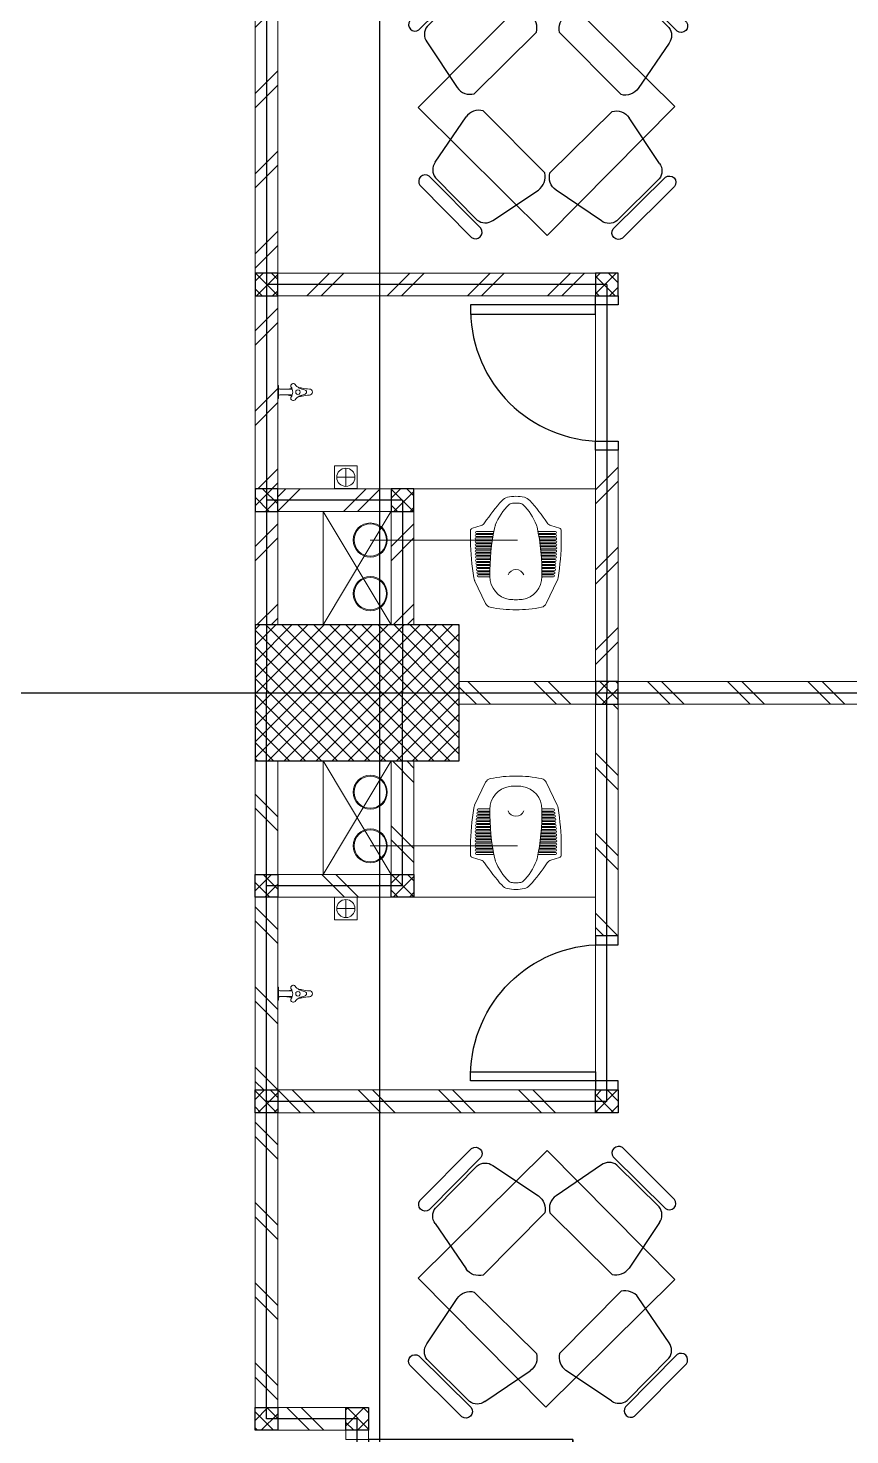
# Model space of a CAD drawing. Header units: millimetres. Extents: x -324 to 75, y -297 to 212.
# Drawn here: x -243.59 to -239.97, y 158.27 to 164.47 of the extents above; entities that cross this region are included whole.
import ezdxf

# ---------------------------------------------------------------- set-up
doc = ezdxf.new("R2010")
doc.units = ezdxf.units.MM
for name, color, linetype, lineweight in [('ars', 11, 'Continuous', 0), ('ars @ 1', 11, 'Continuous', 0), ('KOL', 1, 'Continuous', 30), ('KOLOM', 4, 'Continuous', 9), ('lan', 7, 'Continuous', 15), ('SANITAIR', 15, 'Continuous', 9), ('tem', 5, 'Continuous', 20), ('u', 6, 'Continuous', 20)]:
    doc.layers.add(name, color=color, linetype=linetype, lineweight=lineweight)
doc.layers.add('as', color=1, linetype='Continuous', plot=False)
doc.layers.add('FURNITURE', color=68, linetype='Continuous')
doc.layers.add('Kusen', color=30, linetype='Continuous')
doc.styles.add('ATTR', font='romans.shx', dxfattribs={"width": 0.8, "height": 0.56})

# ---------------------------------------------------------------- blocks, each defined once
blk = doc.blocks.new('KRAN ATAS')
for p, q in [((-0.0198, 0), (0, 0)), ((-0.0198, -0.0015), (-0.0198, 0)), ((0.0198, 0), (0, 0)), ((0.0198, -0.0015), (0.0198, 0)), ((-0.0193, -0.002), (0, -0.002)), ((-0.0087, -0.006), (-0.0087, -0.0441)), ((0.0193, -0.002), (0, -0.002)), ((0.0087, -0.006), (0.0087, -0.0441))]:
    blk.add_line(p, q)
for centre, radius, start, end in [((-0.0188, -0.0464), 0.00682, 67.5786, 152.7397), ((-0.0193, -0.0015), 0.0005, 180, 270), ((0, -0.0187), 0.0268, 232.9628, 307.0372), ((-0.0127, -0.006), 0.004, 0, 90), ((0.0743, -0.0604), 0.0878, 163.7486, 168.4446), ((-0.0388, -0.0275), 0.03, 343.7486, 0), ((0.0127, -0.006), 0.004, 90, 180), ((0.0388, -0.0275), 0.03, 180, 196.2514), ((-0.0743, -0.0604), 0.0878, 11.5554, 16.2514), ((0.0188, -0.0464), 0.00682, 27.2603, 112.4214), ((0.0193, -0.0015), 0.0005, 270, 0), ((-0.0191, -0.047), 0.00682, 147.2603, 232.4214), ((-0.0514, -0.0871), 0.0447, 7.4918, 50.9581), ((0.0743, -0.0604), 0.0878, 182.0552, 189.0251), ((-0.0892, -0.0965), 0.08, 0.3555, 16.2023), ((-0.0004, -0.0613), 0.0068, 86.5771, 273.4229), ((-0.0003, -0.0804), 0.00682, 187.5786, 272.7397), ((0.0004, -0.0613), 0.0068, 266.5771, 93.4229), ((0.0003, -0.0804), 0.00682, 267.2603, 352.4214), ((0.0514, -0.0871), 0.0447, 129.0419, 172.5082), ((0.0892, -0.0965), 0.08, 163.7977, 179.6445), ((-0.0743, -0.0604), 0.0878, 350.9749, 357.9448), ((0.0191, -0.047), 0.00682, 307.5786, 32.7397), ((-0.0004, -0.0965), 0.0088, 176.8553, 272.6444), ((0.0004, -0.0965), 0.0088, 267.3556, 3.1447)]:
    blk.add_arc(centre, radius, start, end)
blk = doc.blocks.new('AVOOR')
blk.add_lwpolyline([(-21.8185, -71.5914), (-21.9185, -71.5914), (-21.9185, -71.4914), (-21.8185, -71.4914)], close=True)
for points in [[(-21.9085, -71.5414), (-21.8285, -71.5414)], [(-21.8685, -71.5014), (-21.8685, -71.5814)]]:
    blk.add_lwpolyline(points)
blk.add_circle((-21.8685, -71.5414), 0.04)
blk = doc.blocks.new('CL J D')
for p, q in [((0.306, 0.1938), (0.3479, 0.1938)), ((0.0275, 0.1273), (0.1283, 0.1756)), ((0.145, 0.1598), (0.145, 0.1109)), ((0.1539, 0.1598), (0.1539, 0.1111)), ((0.1587, 0.1615), (0.1587, 0.1111)), ((0.1676, 0.1615), (0.1676, 0.1111)), ((0.1723, 0.1631), (0.1723, 0.1111)), ((0.1812, 0.1631), (0.1812, 0.1109)), ((0.186, 0.1645), (0.186, 0.1109)), ((0.1949, 0.1645), (0.1949, 0.1105)), ((0.1996, 0.1657), (0.1996, 0.1105)), ((0.2085, 0.1657), (0.2085, 0.11)), ((0.2133, 0.1667), (0.2133, 0.11)), ((0.2222, 0.1667), (0.2222, 0.1092)), ((0.2269, 0.1676), (0.2269, 0.1092)), ((0.2358, 0.1676), (0.2358, 0.1082)), ((0.2406, 0.1682), (0.2406, 0.1082)), ((0.2495, 0.1682), (0.2495, 0.107)), ((0.2542, 0.1687), (0.2542, 0.107)), ((0.2631, 0.1687), (0.2631, 0.1056)), ((0.2679, 0.169), (0.2679, 0.1056)), ((0.2768, 0.169), (0.2768, 0.104)), ((0.2815, 0.1692), (0.2815, 0.104)), ((0.2904, 0.1692), (0.2904, 0.1022)), ((0.2952, 0.1691), (0.2952, 0.1022)), ((0.3041, 0.1691), (0.3041, 0.1003)), ((0.3088, 0.1689), (0.3088, 0.1003)), ((0.3177, 0.1689), (0.3177, 0.0981)), ((0.3225, 0.1685), (0.3225, 0.0981)), ((0.3314, 0.1685), (0.3314, 0.0957)), ((0.3361, 0.1679), (0.3361, 0.0957)), ((0.345, 0.1679), (0.345, 0.093)), ((0.3709, 0.1476), (0.3594, 0.1853)), ((0.145, -0.1722), (0.145, -0.1234)), ((0.1539, -0.1722), (0.1539, -0.1236)), ((0.1587, -0.174), (0.1587, -0.1236)), ((0.1676, -0.174), (0.1676, -0.1236)), ((0.1723, -0.1756), (0.1723, -0.1236)), ((0.1812, -0.1756), (0.1812, -0.1234)), ((0.186, -0.177), (0.186, -0.1234)), ((0.1949, -0.177), (0.1949, -0.123)), ((0.1996, -0.1782), (0.1996, -0.123)), ((0.2085, -0.1782), (0.2085, -0.1224)), ((0.2133, -0.1792), (0.2133, -0.1224)), ((0.2222, -0.1792), (0.2222, -0.1216)), ((0.2269, -0.18), (0.2269, -0.1216)), ((0.2358, -0.18), (0.2358, -0.1206)), ((0.2406, -0.1807), (0.2406, -0.1206)), ((0.2495, -0.1807), (0.2495, -0.1195)), ((0.2542, -0.1812), (0.2542, -0.1195)), ((0.2631, -0.1812), (0.2631, -0.1181)), ((0.2679, -0.1815), (0.2679, -0.1181)), ((0.2768, -0.1815), (0.2768, -0.1165)), ((0.2815, -0.1816), (0.2815, -0.1165)), ((0.2904, -0.1816), (0.2904, -0.1147)), ((0.2952, -0.1816), (0.2952, -0.1147)), ((0.3041, -0.1816), (0.3041, -0.1127)), ((0.3088, -0.1813), (0.3088, -0.1127)), ((0.3177, -0.1813), (0.3177, -0.1105)), ((0.3225, -0.1809), (0.3225, -0.1105)), ((0.3314, -0.1809), (0.3314, -0.1081)), ((0.3361, -0.1803), (0.3361, -0.1081)), ((0.345, -0.1803), (0.345, -0.1055)), ((0.0275, -0.1398), (0.1283, -0.188)), ((0.3709, -0.16), (0.3594, -0.1977)), ((0.306, -0.2062), (0.3479, -0.2062))]:
    blk.add_line(p, q)
for centre, radius, start, end in [((0.3183, -0.8979), 1.0917, 90.64465, 99.35641), ((0.3479, 0.1818), 0.012, 16.98371, 90), ((0.0403, 0.1006), 0.0297, 115.58841, 167.907), ((0.1462, 0.1381), 0.0415, 97.43664, 115.58841), ((0.1495, 0.1598), 0.00445, 0, 180), ((0.1631, 0.1615), 0.00445, 0, 180), ((0.1768, 0.1631), 0.00445, 0, 180), ((0.1904, 0.1645), 0.00445, 0, 180), ((0.2041, 0.1657), 0.00445, 0, 180), ((0.2177, 0.1667), 0.00445, 0, 180), ((0.2314, 0.1676), 0.00445, 0, 180), ((0.245, 0.1682), 0.00445, 0, 180), ((0.2587, 0.1687), 0.00445, 0, 180), ((0.2723, 0.169), 0.00445, 0, 180), ((0.286, 0.1692), 0.00445, 0, 180), ((0.2996, 0.1691), 0.00445, 0, 180), ((0.3133, 0.1689), 0.00445, 0, 180), ((0.3269, 0.1685), 0.00445, 0, 180), ((0.3406, 0.1679), 0.00445, 0, 180), ((0.3992, 0.1563), 0.0297, 196.98371, 236.58705), ((-0.0629, -0.5443), 0.8096, 47.75416, 56.58705), ((0.5098, 0), 0.5098, 167.907, 180.70014), ((0.1458, 0.0077), 0.1009, 89.36458, 171.9631), ((0.1427, 0.1109), 0.00237, 271.71865, 0), ((0.1639, -0.8282), 0.9369, 77.60377, 91.04193), ((0.1563, 0.1111), 0.00237, 180, 0), ((0.17, 0.1111), 0.00237, 180, 0), ((0.1836, 0.1109), 0.00237, 180, 0), ((0.1973, 0.1105), 0.00237, 180, 0), ((0.2109, 0.11), 0.00237, 180, 0), ((0.2246, 0.1092), 0.00237, 180, 0), ((0.2382, 0.1082), 0.00237, 180, 0), ((0.2519, 0.107), 0.00237, 180, 0), ((0.2655, 0.1056), 0.00237, 180, 0), ((0.2792, 0.104), 0.00237, 180, 0), ((0.2928, 0.1022), 0.00237, 180, 0), ((0.3064, 0.1003), 0.00237, 180, 0), ((0.3201, 0.0981), 0.00237, 180, 0), ((0.3337, 0.0957), 0.00237, 180, 0), ((0.3474, 0.093), 0.00237, 180, 258.7357), ((0.3518, 0.0291), 0.0593, 68.96955, 77.12628), ((0.2831, -0.1497), 0.2509, 43.87855, 68.96955), ((0.1995, 0.0001), 0.1551, 171.9445, 182.3259), ((0.1409, -0.0052), 0.0359, 358.3993, 69.7102), ((0.4511, 0.0118), 0.0178, 9.30537, 43.87855), ((0.3402, -0.0063), 0.1302, 0.0418, 9.30537), ((0.4495, 0.0199), 0.0475, 13.4838, 47.75416), ((0.3402, -0.0063), 0.1598, 0.03404, 13.4838), ((0.5098, -0.0125), 0.5098, 179.29986, 192.093), ((0.1995, -0.0125), 0.1551, 177.6741, 188.0555), ((0.1458, -0.0202), 0.1009, 188.0369, 270.63542), ((0.1409, -0.0072), 0.0359, 290.2898, 1.6007), ((0.2831, 0.1372), 0.2509, 291.03045, 316.12145), ((0.4511, -0.0243), 0.0178, 316.12145, 350.69463), ((0.3402, -0.0061), 0.1302, 350.69463, 359.9582), ((0.4495, -0.0323), 0.0475, 312.24584, 346.5162), ((0.3402, -0.0061), 0.1598, 346.5162, 359.96596), ((0.0403, -0.113), 0.0297, 192.093, 244.41159), ((0.1427, -0.1234), 0.00237, 0, 88.28135), ((0.1639, 0.8157), 0.9369, 268.95807, 282.39623), ((0.1563, -0.1236), 0.00237, 0, 180), ((0.17, -0.1236), 0.00237, 0, 180), ((0.1836, -0.1234), 0.00237, 0, 180), ((0.1973, -0.123), 0.00237, 0, 180), ((0.2109, -0.1224), 0.00237, 0, 180), ((0.2246, -0.1216), 0.00237, 0, 180), ((0.2382, -0.1206), 0.00237, 0, 180), ((0.2519, -0.1195), 0.00237, 0, 180), ((0.2655, -0.1181), 0.00237, 0, 180), ((0.2792, -0.1165), 0.00237, 0, 180), ((0.2928, -0.1147), 0.00237, 0, 180), ((0.3064, -0.1127), 0.00237, 0, 180), ((0.3201, -0.1105), 0.00237, 0, 180), ((0.3337, -0.1081), 0.00237, 0, 180), ((0.3474, -0.1055), 0.00237, 101.2643, 180), ((0.3518, -0.0415), 0.0593, 282.87372, 291.03045), ((-0.0629, 0.5318), 0.8096, 303.41295, 312.24584), ((0.1495, -0.1722), 0.00445, 180, 0), ((0.1631, -0.174), 0.00445, 180, 0), ((0.1768, -0.1756), 0.00445, 180, 0), ((0.1904, -0.177), 0.00445, 180, 0), ((0.2041, -0.1782), 0.00445, 180, 0), ((0.2177, -0.1792), 0.00445, 180, 0), ((0.2314, -0.18), 0.00445, 180, 0), ((0.245, -0.1807), 0.00445, 180, 0), ((0.2587, -0.1812), 0.00445, 180, 0), ((0.2723, -0.1815), 0.00445, 180, 0), ((0.286, -0.1816), 0.00445, 180, 0), ((0.2996, -0.1816), 0.00445, 180, 0), ((0.3133, -0.1813), 0.00445, 180, 0), ((0.3269, -0.1809), 0.00445, 180, 0), ((0.3406, -0.1803), 0.00445, 180, 0), ((0.3992, -0.1687), 0.0297, 123.41295, 163.01629), ((0.1462, -0.1506), 0.0415, 244.41159, 262.56336), ((0.3183, 0.8854), 1.0917, 260.64359, 269.35535), ((0.3479, -0.1942), 0.012, 270, 343.01629)]:
    blk.add_arc(centre, radius, start, end)
blk = doc.blocks.new('P.60')
at = {"layer": 'Kusen'}
for points in [[(1472.8348, 997.5354), (1472.8748, 997.5354), (1472.8748, 997.4354), (1472.8348, 997.4354)], [(1473.4748, 997.5354), (1473.5148, 997.5354), (1473.5148, 997.4354), (1473.4748, 997.4354)], [(1472.8748, 996.8854), (1472.9148, 996.8854), (1472.9148, 997.4354), (1472.8748, 997.4354)]]:
    blk.add_lwpolyline(points, close=True, dxfattribs=at)
blk.add_arc((1472.8948, 997.4658), 0.5808, 268.02661, 356.99428, dxfattribs=at)
blk = doc.blocks.new('Manager Chair')
for p, q in [((6.793595, 0), (-6.793595, 0)), ((6.793595, -2.40006), (-6.793595, -2.40006)), ((-7.308135, -5), (-9.242845, -14.93924)), ((5.764665, -3), (-5.250155, -3)), ((7.82266, -5), (9.757352, -14.93924)), ((-7.822645, -18), (8.337156, -18))]:
    blk.add_line(p, q)
for centre, radius, start, end in [((-6.608415, -1.20003), 1.214231, 98.77222, 261.2278), ((6.608435, -1.20003), 1.214228, 278.7714, 81.22861), ((-4.915795, -5.40289), 2.426032, 97.92188, 170.4409), ((5.430285, -5.40292), 2.42607, 9.559852, 82.07782), ((-6.352795, -15.45813), 2.936262, 169.8216, 239.9611), ((6.867295, -15.45813), 2.936262, 300.0388, 10.17842)]:
    blk.add_arc(centre, radius, start, end)
at = {"style": 'ATTR', "width": 0.8, "flags": 9}
blk.add_attdef('ESTCODE', (0, 0), '', height=0.003816, dxfattribs=at)
blk = doc.blocks.new('mj makan')
blk.add_lwpolyline([(-0.0055, 1.1314), (0.5629, 0.5684), (0, 0), (-0.5684, 0.5629)], close=True)
for p, xscale, yscale, zscale, rotation in [((-0.4923, 1.0685), -0.02383953608250516, 0.02383953608250516, 0.02383953608250516, 44.72219960516194), ((0.4614, 1.0156), -0.02383953608250517, 0.02383953608250517, 0.02383953608250517, 314.7221996051619)]:
    blk.add_blockref('Manager Chair', p, dxfattribs=dict(xscale=xscale, yscale=yscale, zscale=zscale, rotation=rotation))
at = {"extrusion": (0, 0, -1)}
for p, xscale, yscale, zscale, rotation in [((-0.457, 0.1222), -0.02383953608250516, 0.02383953608250516, -0.02383953608250516, 135.277800394838), ((0.4971, 0.0786), -0.0238395360825052, 0.0238395360825052, -0.0238395360825052, 225.2778003948382)]:
    blk.add_blockref('Manager Chair', p, dxfattribs=dict(at, xscale=xscale, yscale=yscale, zscale=zscale, rotation=rotation))
blk = doc.blocks.new('K 10.10')
at = {"layer": 'ars'}
h = blk.add_hatch(dxfattribs=at)
h.set_pattern_fill('_USER', color=256, scale=0.05, angle=45, double=1, pattern_type=0)
h.set_pattern_definition([(45, (0, 0), (-0.035355339, 0.035355339), []), (135, (0, 0), (-0.035355339, -0.035355339), [])])
h.paths.add_polyline_path([(1560.5383, 1380.4069), (1560.6383, 1380.4069), (1560.6383, 1380.5069), (1560.5383, 1380.5069)])
at = {"layer": 'KOL'}
blk.add_lwpolyline([(1560.5383, 1380.4069), (1560.6383, 1380.4069), (1560.6383, 1380.5069), (1560.5383, 1380.5069)], close=True, dxfattribs=at)
blk = doc.blocks.new('typikal-1')
at = {"layer": 'ars'}
for centre, radius in [((5.526, -0.0422), 0.075), ((5.526, -0.0422), 0.071), ((5.7625, -0.0422), 0.075), ((5.7625, -0.0422), 0.071)]:
    blk.add_circle(centre, radius, dxfattribs=at)
at = {"layer": 'as'}
for p, q in [((4.4, 1), (4.4, -0.5)), ((4.4, 1), (6.2, 1)), ((5.35, 0.1), (5.35, -0.5)), ((5.35, 0.1), (6.2, 0.1)), ((3, -0.5), (6.2, -0.5))]:
    blk.add_line(p, q, dxfattribs=at)
at = {"layer": 'lan'}
for p, q in [((5.09, 0.95), (4.53, 0.95)), ((5.3, 0.15), (5.3, 0.95))]:
    blk.add_line(p, q, dxfattribs=at)
at = {"layer": 'tem'}
for points in [[(6.15, 1.05), (6.25, 1.05), (6.25, 2.15), (6.15, 2.15)], [(5.13, 1.05), (6.15, 1.05), (6.15, 0.95), (5.13, 0.95)], [(4.45, -0.45), (4.35, -0.45), (4.35, 0.95), (4.45, 0.95)], [(6.15, 0.35), (6.25, 0.35), (6.25, 0.95), (6.15, 0.95)], [(5.4, 0.15), (5.9, 0.15), (5.9, 0.05), (5.4, 0.05)], [(5.4, -0.45), (5.3, -0.45), (5.3, 0.05), (5.4, 0.05)], [(3.05, -0.55), (4.35, -0.55), (4.35, -0.45), (3.05, -0.45)], [(4.45, -0.55), (5.3, -0.55), (5.3, -0.45), (4.45, -0.45)], [(5.9, -0.55), (5.4, -0.55), (5.4, -0.45), (5.9, -0.45)]]:
    blk.add_lwpolyline(points, close=True, dxfattribs=at)
at = {"layer": 'u'}
for points in [[(5.526, -0.0422), (5.526, 0.6064)], [(5.9, -0.25), (5.3996, 0.0495)], [(5.9, 0.05), (5.4, -0.25)], [(5.9, -0.25), (5.4, -0.25)]]:
    blk.add_lwpolyline(points, dxfattribs=at)
at = {"layer": 'FURNITURE'}
blk.add_blockref('mj makan', (3.6205, 0.1681), dxfattribs=at)
at = {"layer": 'KOLOM', "extrusion": (0, 0, -1), "xscale": -1, "zscale": -1, "rotation": 180}
for p in [(-1564.9883, 1381.4569), (-1566.7883, 1381.4569), (-1565.9383, 1380.5569), (-1564.9883, 1379.9569), (-1565.9383, 1379.9569)]:
    blk.add_blockref('K 10.10', p, dxfattribs=at)
at = {"layer": 'Kusen'}
blk.add_blockref('P.60', (-1468.3848, -996.4854), dxfattribs=at)
at = {"layer": 'SANITAIR', "extrusion": (0, 0, -1), "xscale": -1, "zscale": -1, "rotation": 180}
blk.add_blockref('CL J D', (-5.8335, 0.5932), dxfattribs=at)
at = {"layer": 'SANITAIR', "xscale": -1, "rotation": 180}
blk.add_blockref('AVOOR', (27.1181, -71.6914), dxfattribs=at)
at = {"layer": 'SANITAIR', "extrusion": (0, 0, -1), "xscale": 1.450644103627577, "yscale": 1.450644103627577, "zscale": -1.450644103627577, "rotation": 180.0386559153115}
blk.add_blockref('KRAN ATAS', (-4.874, -0.45), dxfattribs=at)
blk = doc.blocks.new("k1'")
at = {"layer": 'ars'}
h = blk.add_hatch(dxfattribs=at)
h.set_pattern_fill('_USER', color=256, scale=0.05, angle=45, double=1, pattern_type=0)
h.set_pattern_definition([(45, (0, -5), (-0.03535534, 0.03535534), []), (135, (0, -5), (-0.03535534, -0.03535534), [])])
h.paths.add_polyline_path([(-0.3, -0.45), (0.3, -0.45), (0.3, 0.45), (-0.3, 0.45)])
at = {"layer": 'KOL'}
blk.add_lwpolyline([(-0.3, -0.45), (0.3, -0.45), (0.3, 0.45), (-0.3, 0.45)], close=True, dxfattribs=at)
blk = doc.blocks.new('P-90')
at = {"layer": 'Kusen'}
blk.add_lwpolyline([(374.6908, -21.5979), (374.7408, -21.5979), (374.7408, -22.4979), (374.6908, -22.4979)], close=True, dxfattribs=at)
at = {"layer": 'Kusen', "lineweight": 9}
for points in [[(373.8008, -22.4979), (373.8408, -22.4979), (373.8408, -22.5979), (373.8008, -22.5979)], [(374.7408, -22.4979), (374.7808, -22.4979), (374.7808, -22.5979), (374.7408, -22.5979)]]:
    blk.add_lwpolyline(points, close=True, dxfattribs=at)
at = {"layer": 'Kusen'}
blk.add_arc((374.7408, -22.4979), 0.9, 90, 180, dxfattribs=at)
blk = doc.blocks.new('A-4')
at = {"layer": 'ars'}
h = blk.add_hatch(dxfattribs=at)
h.set_pattern_fill('TEMBOK', color=256, scale=0.25)
h.set_pattern_definition([(45, (-6.25016, -26.565), (-0.1767767, 0.1767767), []), (45, (-6.18766, -26.565), (-0.1767767, 0.1767767), [])])
h.paths.add_polyline_path([(1, 25.2), (1.1, 25.2), (1.1, 23.9), (1, 23.9)])
h = blk.add_hatch(dxfattribs=at)
h.set_pattern_fill('TEMBOK', color=256, scale=0.25)
h.set_pattern_definition([(45, (-2.895, 11.025), (-0.1767767, 0.1767767), []), (45, (-2.8325, 11.025), (-0.1767767, 0.1767767), [])])
h.paths.add_polyline_path([(2.5, 23.8), (1.1, 23.8), (1.1, 23.9), (2.5, 23.9)])
h = blk.add_hatch(dxfattribs=at)
h.set_pattern_fill('TEMBOK', color=256, scale=0.25)
h.set_pattern_definition([(45, (-6.25016, -27.965), (-0.1767767, 0.1767767), []), (45, (-6.18766, -27.965), (-0.1767767, 0.1767767), [])])
h.paths.add_polyline_path([(1, 23.8), (1.1, 23.8), (1.1, 22.95), (1, 22.95)])
h = blk.add_hatch(dxfattribs=at)
h.set_pattern_fill('TEMBOK', color=256, scale=0.25)
h.set_pattern_definition([(45, (-4.75016, -28.665), (-0.1767767, 0.1767767), []), (45, (-4.68766, -28.665), (-0.1767767, 0.1767767), [])])
h.paths.add_polyline_path([(2.5, 23.12), (2.6, 23.12), (2.6, 22.1), (2.5, 22.1)])
h = blk.add_hatch(dxfattribs=at)
h.set_pattern_fill('TEMBOK', color=256, scale=0.25)
h.set_pattern_definition([(45, (-3.795, 10.075), (-0.1767767, 0.1767767), []), (45, (-3.7325, 10.075), (-0.1767767, 0.1767767), [])])
h.paths.add_polyline_path([(1.6, 22.85), (1.1, 22.85), (1.1, 22.95), (1.6, 22.95)])
h = blk.add_hatch(dxfattribs=at)
h.set_pattern_fill('TEMBOK', color=256, scale=0.25)
h.set_pattern_definition([(45, (-6.25016, -28.915), (-0.1767767, 0.1767767), []), (45, (-6.18766, -28.915), (-0.1767767, 0.1767767), [])])
h.paths.add_polyline_path([(1, 22.85), (1.1, 22.85), (1.1, 22.35), (1, 22.35)])
h = blk.add_hatch(dxfattribs=at)
h.set_pattern_fill('TEMBOK', color=256, scale=0.25)
h.set_pattern_definition([(45, (-5.65016, -28.915), (-0.1767767, 0.1767767), []), (45, (-5.58766, -28.915), (-0.1767767, 0.1767767), [])])
h.paths.add_polyline_path([(1.6, 22.85), (1.7, 22.85), (1.7, 22.35), (1.6, 22.35)])
h = blk.add_hatch(dxfattribs=at)
h.set_pattern_fill('TEMBOK', color=256, scale=0.25, angle=90)
h.set_pattern_definition([(135, (8.72464, 59.18587), (-0.1767767, -0.1767767), []), (135, (8.72464, 59.24837), (-0.1767767, -0.1767767), [])])
h.paths.add_polyline_path([(2.5, 20.98), (2.5, 22), (2.6, 22), (2.6, 20.98)])
h = blk.add_hatch(dxfattribs=at)
h.set_pattern_fill('TEMBOK', color=256, scale=0.25, angle=90)
h.set_pattern_definition([(135, (10.22464, 59.18587), (-0.1767767, -0.1767767), []), (135, (10.22464, 59.24837), (-0.1767767, -0.1767767), [])])
h.paths.add_polyline_path([(1, 21.25), (1, 21.75), (1.1, 21.75), (1.1, 21.25)])
h = blk.add_hatch(dxfattribs=at)
h.set_pattern_fill('TEMBOK', color=256, scale=0.25, angle=90)
h.set_pattern_definition([(135, (9.62464, 59.18587), (-0.1767767, -0.1767767), []), (135, (9.62464, 59.24837), (-0.1767767, -0.1767767), [])])
h.paths.add_polyline_path([(1.6, 21.25), (1.6, 21.75), (1.7, 21.75), (1.7, 21.25)])
h = blk.add_hatch(dxfattribs=at)
h.set_pattern_fill('TEMBOK', color=256, scale=0.25, angle=90)
h.set_pattern_definition([(135, (13.72464, 57.45587), (-0.1767767, -0.1767767), []), (135, (13.72464, 57.51837), (-0.1767767, -0.1767767), [])])
h.paths.add_polyline_path([(1.1, 21.25), (1.1, 21.15), (1.6, 21.15), (1.6, 21.25)])
h = blk.add_hatch(dxfattribs=at)
h.set_pattern_fill('TEMBOK', color=256, scale=0.25, angle=90)
h.set_pattern_definition([(135, (10.22464, 58.33587), (-0.1767767, -0.1767767), []), (135, (10.22464, 58.39837), (-0.1767767, -0.1767767), [])])
h.paths.add_polyline_path([(1, 20.3), (1, 21.15), (1.1, 21.15), (1.1, 20.3)])
h = blk.add_hatch(dxfattribs=at)
h.set_pattern_fill('TEMBOK', color=256, scale=0.25, angle=90)
h.set_pattern_definition([(135, (12.82464, 56.50587), (-0.1767767, -0.1767767), []), (135, (12.82464, 56.56837), (-0.1767767, -0.1767767), [])])
h.paths.add_polyline_path([(1.1, 20.3), (1.1, 20.2), (2.5, 20.2), (2.5, 20.3)])
h = blk.add_hatch(dxfattribs=at)
h.set_pattern_fill('TEMBOK', color=256, scale=0.25, angle=90)
h.set_pattern_definition([(135, (10.22464, 57.38587), (-0.1767767, -0.1767767), []), (135, (10.22464, 57.44837), (-0.1767767, -0.1767767), [])])
h.paths.add_polyline_path([(1, 18.9), (1, 20.2), (1.1, 20.2), (1.1, 18.9)])
h = blk.add_hatch(dxfattribs=at)
h.set_pattern_fill('TEMBOK', color=256, scale=0.25, angle=90)
h.set_pattern_definition([(135, (13.92464, 55.10587), (-0.1767767, -0.1767767), []), (135, (13.92464, 55.16837), (-0.1767767, -0.1767767), [])])
h.paths.add_polyline_path([(1.1, 18.9), (1.1, 18.8), (1.4, 18.8), (1.4, 18.9)])
at = {"layer": 'ars @ 1'}
h = blk.add_hatch(dxfattribs=at)
h.set_pattern_fill('TEMBOK', color=256, scale=0.25, angle=90)
h.set_pattern_definition([(135, (4.92464, 54.60587), (-0.1767767, -0.1767767), []), (135, (4.92464, 54.66837), (-0.1767767, -0.1767767), [])])
h.paths.add_polyline_path([(1.9, 22), (1.9, 22.1), (2.5, 22.1), (2.5, 22)])
h = blk.add_hatch(dxfattribs=at)
h.set_pattern_fill('TEMBOK', color=256, scale=0.25, angle=90)
h.set_pattern_definition([(135, (5.42464, 54.60587), (-0.1767767, -0.1767767), []), (135, (5.42464, 54.66837), (-0.1767767, -0.1767767), [])])
h.paths.add_polyline_path([(2.6, 22), (2.6, 22.1), (3.7, 22.1), (3.7, 22)])
at = {"layer": 'ars'}
for centre, radius in [((1.5078, 21.6125), 0.075), ((1.5078, 21.6125), 0.071), ((1.5078, 21.376), 0.075), ((1.5078, 21.376), 0.071)]:
    blk.add_circle(centre, radius, dxfattribs=at)
at = {"layer": 'as'}
for p, q in [((1.55, 13.35), (1.55, 43.13)), ((-6.55, 22.05), (6.55, 22.05)), ((1.05, 18.85), (1.05, 22.05)), ((1.65, 21.2), (1.65, 22.05)), ((2.55, 20.25), (2.55, 22.05)), ((1.65, 21.2), (1.05, 21.2)), ((2.55, 20.25), (1.05, 20.25)), ((1.45, 18.85), (1.05, 18.85)), ((1.45, 17.75), (1.45, 18.85))]:
    blk.add_line(p, q, dxfattribs=at)
at = {"layer": 'lan'}
for p, q in [((1.7, 21.15), (2.5, 21.15)), ((2.5, 20.94), (2.5, 20.38))]:
    blk.add_line(p, q, dxfattribs=at)
at = {"layer": 'tem'}
for points in [[(2.6, 20.98), (2.6, 22), (2.5, 22), (2.5, 20.98)], [(1, 21.75), (1, 21.25), (1.1, 21.25), (1.1, 21.75)], [(1.7, 21.25), (1.7, 21.75), (1.6, 21.75), (1.6, 21.25)], [(1.1, 21.25), (1.1, 21.15), (1.6, 21.15), (1.6, 21.25)], [(1, 20.3), (1, 21.15), (1.1, 21.15), (1.1, 20.3)], [(1.1, 20.3), (1.1, 20.2), (2.5, 20.2), (2.5, 20.3)], [(1, 18.9), (1, 20.2), (1.1, 20.2), (1.1, 18.9)], [(1.1, 18.8), (1.1, 18.9), (1.4, 18.9), (1.4, 18.8)]]:
    blk.add_lwpolyline(points, close=True, dxfattribs=at)
at = {"layer": 'FURNITURE', "xscale": -1, "rotation": 270}
blk.add_blockref('mj makan', (1.7181, 19.4705), dxfattribs=at)
at = {"layer": 'KOL', "rotation": 90}
blk.add_blockref("k1'", (1.45, 22.05), dxfattribs=at)
at = {"layer": 'KOLOM', "extrusion": (0, 0, -1), "zscale": -1, "rotation": 270}
for p in [(-1381.5069, 1581.7883), (-1382.1069, 1581.7883), (-1381.5069, 1580.8383), (-1383.0069, 1580.8383), (-1381.5069, 1579.4383), (-1381.9069, 1579.4383)]:
    blk.add_blockref('K 10.10', p, dxfattribs=at)
at = {"layer": 'Kusen', "xscale": -1, "rotation": 270}
for name, p in [('P.60', (-994.9354, -1452.5348)), ('P-90', (23.9979, -355.9808))]:
    blk.add_blockref(name, p, dxfattribs=at)
at = {"layer": 'lan', "rotation": 270}
blk.add_blockref('typikal-1', (1.55, 28.25), dxfattribs=at)
at = {"layer": 'SANITAIR', "extrusion": (0, 0, -1), "zscale": -1, "rotation": 270}
blk.add_blockref('CL J D', (-2.1432, 21.6835), dxfattribs=at)
at = {"layer": 'SANITAIR', "rotation": 90}
blk.add_blockref('AVOOR', (-70.1414, 42.9681), dxfattribs=at)
at = {"layer": 'SANITAIR', "extrusion": (0, 0, -1), "xscale": -1.450644103627577, "yscale": 1.450644103627582, "zscale": -1.450644103627577, "rotation": 269.9613440846884}
blk.add_blockref('KRAN ATAS', (-1.1, 20.724), dxfattribs=at)

msp = doc.modelspace()

# ---------------------------------------------------------------- linework, layer by layer
at = {"layer": 'u'}
for points in [[(-242.2919, 161.2439), (-241.9924, 160.7435)], [(-241.9919, 161.2439), (-242.2919, 160.7439)], [(-242.2919, 161.2439), (-242.2919, 160.7439)], [(-242.0841, 160.8699), (-241.4355, 160.8699)]]:
    msp.add_lwpolyline(points, dxfattribs=at)

# ---------------------------------------------------------------- block references
msp.add_blockref('A-4', (-243.5919, 139.4939))

doc.saveas('drawing.dxf')
